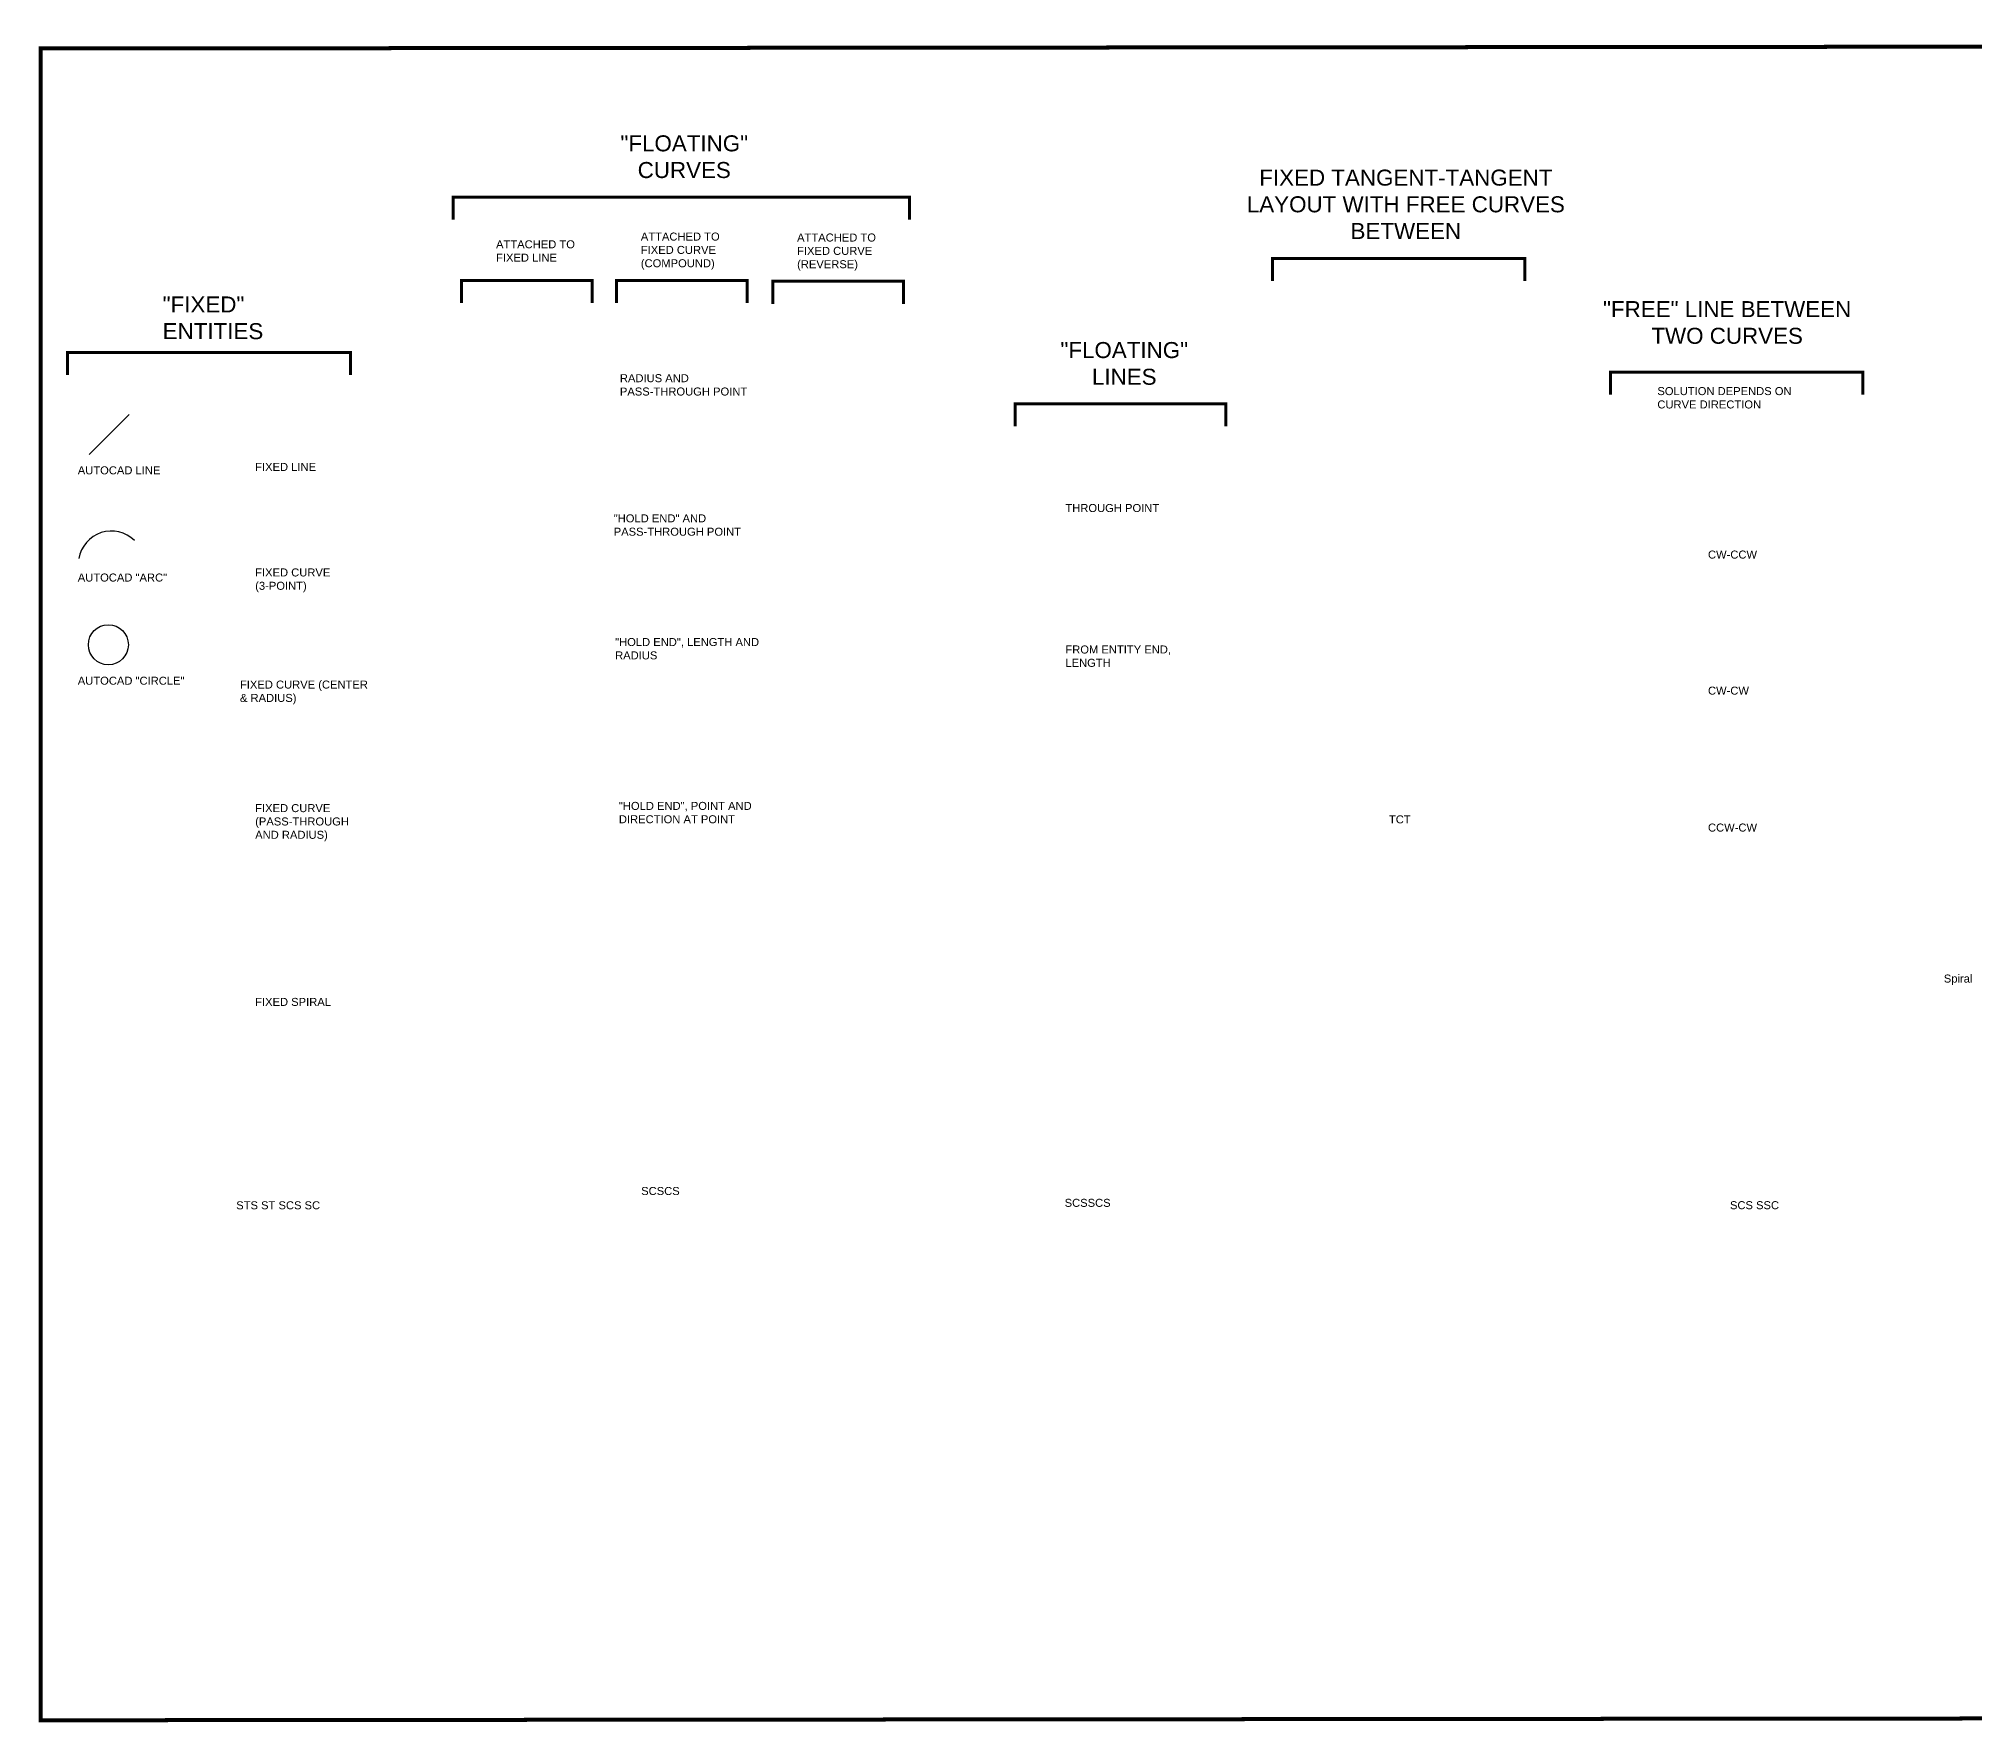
# Model space of a CAD drawing. Header units: feet. Extents: x -10 to 41795, y -4110 to 4302.
# Drawn here: x -10 to 9664, y -4110 to 4302 of the extents above; entities that cross this region are included whole.
import ezdxf

# ---------------------------------------------------------------- set-up
doc = ezdxf.new("R2010")
doc.units = ezdxf.units.FT
doc.header["$LTSCALE"] = 10
doc.header["$MEASUREMENT"] = 0
doc.styles.get("Standard").update_dxf_attribs({"font": 'ARIAL.TTF'})

msp = doc.modelspace()

# ---------------------------------------------------------------- linework, layer by layer
msp.add_line((241.9, 2225), (441.9, 2425))
at = {"const_width": 20}
msp.add_lwpolyline([(0, -4100.2), (41784.6, -4061.4), (41784.6, 4292), (0, 4253.2)], close=True, dxfattribs=at)
at = {"const_width": 15}
for points in [[(4341.4, 3397.7), (4341.4, 3510.8), (2061.9, 3510.8), (2061.9, 3397.7)], [(7418.1, 3090.7), (7418.1, 3203.9), (6156.8, 3203.9), (6156.8, 3090.7)], [(2756.2, 2981.5), (2756.2, 3094.7), (2103.6, 3094.7), (2103.6, 2981.5)], [(3530.7, 2981.5), (3530.7, 3094.7), (2878, 3094.7), (2878, 2981.5)], [(4311.7, 2976.8), (4311.7, 3090), (3659.1, 3090), (3659.1, 2976.8)], [(1548.7, 2621.6), (1548.7, 2734.8), (134.4, 2734.8), (134.4, 2621.6)], [(9106, 2523.3), (9106, 2636.4), (7844.7, 2636.4), (7844.7, 2523.3)], [(5922.2, 2364.8), (5922.2, 2477.9), (4870.2, 2477.9), (4870.2, 2364.8)]]:
    msp.add_lwpolyline(points, dxfattribs=at)
msp.add_circle((338, 1273.8), 100)
msp.add_arc((352.9, 1678.1), 164, 45.34327, 170.81826)

# ---------------------------------------------------------------- texts
for s, insert, char_height, width, attachment_point in [('"FLOATING" CURVES', (3216.3, 3819.3), 80, 814.786, 2), ('FIXED TANGENT-TANGENT LAYOUT WITH FREE CURVES BETWEEN', (6822.6, 3648), 80, 1671.182, 2), ('ATTACHED TO FIXED LINE', (2275.7, 3294.8), 40, 491.087, 1), ('ATTACHED TO FIXED CURVE (COMPOUND)', (2999.2, 3333.4), 40, 491.087, 1), ('ATTACHED TO FIXED CURVE (REVERSE)', (3780.2, 3328.7), 40, 491.087, 1), ('"FIXED" ENTITIES', (609.4, 3014.2), 80, 592.947, 1), ('"FREE" LINE BETWEEN TWO CURVES', (8428.3, 2991), 80, 1344.711, 2), ('"FLOATING" LINES', (5415.3, 2786.4), 80, 814.786, 2), ('RADIUS AND PASS-THROUGH POINT', (2894.6, 2625.9), 40, 725.838, 1), ('SOLUTION DEPENDS ON CURVE DIRECTION', (8079.7, 2561.3), 40, 725.838, 1), ('AUTOCAD LINE', (185.2, 2165.4), 40, 465.431, 1), ('FIXED LINE', (1071.8, 2182.3), 40, 465.431, 1), ('THROUGH POINT', (5121.1, 1977.1), 40, 725.838, 1), ('"HOLD END" AND PASS-THROUGH POINT', (2863.8, 1925.4), 40, 725.838, 1), ('{\\fArial|b0|i0|c0|p34;CW-CCW\\fArial|b0|i0|c238|p34;}', (8332.7, 1744.5), 40, 725.838, 1), ('FIXED CURVE (3-POINT)', (1071.8, 1655.2), 40, 465.431, 1), ('AUTOCAD "ARC"', (185.2, 1629.7), 40, 614.421, 1), ('"HOLD END", LENGTH AND RADIUS', (2870.7, 1307.4), 40, 725.838, 1), ('FROM ENTITY END, LENGTH', (5121.1, 1270.2), 40, 725.838, 1), ('AUTOCAD "CIRCLE"', (185.2, 1114.2), 40, 662.068, 1), ('FIXED CURVE (CENTER & RADIUS)', (995.8, 1094.9), 40, 641.155, 1), ('{\\fArial|b0|i0|c0|p34;CW-CW\\fArial|b0|i0|c238|p34;}', (8332.7, 1064.5), 40, 725.838, 1), ('"HOLD END", POINT AND DIRECTION AT POINT', (2889.6, 488.6), 40, 838.978, 1), ('FIXED CURVE (PASS-THROUGH AND RADIUS)', (1071.8, 477.6), 40, 546.169, 1), ('TCT', (6738.1, 421.4), 40, 546.169, 1), ('{\\fArial|b0|i0|c0|p34;CCW-CW\\fArial|b0|i0|c238|p34;}', (8332.7, 380.4), 40, 725.838, 1), ('Spiral', (9511.3, -374.1), 40, 1032.996, 1), ('{\\fArial CE|b0|i0|c238|p34;FIXED SPIRAL}', (1071.8, -490.7), 40, 546.169, 1), ('SCSCS', (3001, -1435.5), 40, 546.169, 1), ('STS ST SCS SC', (977.2, -1506.9), 40, 546.169, 1), ('SCSSCS', (5117.4, -1494.7), 40, 546.169, 1), ('SCS SSC', (8442.4, -1506.5), 40, 546.169, 1)]:
    msp.add_mtext(s, dxfattribs=dict(insert=insert, char_height=char_height, width=width, attachment_point=attachment_point))

doc.saveas('drawing.dxf')
